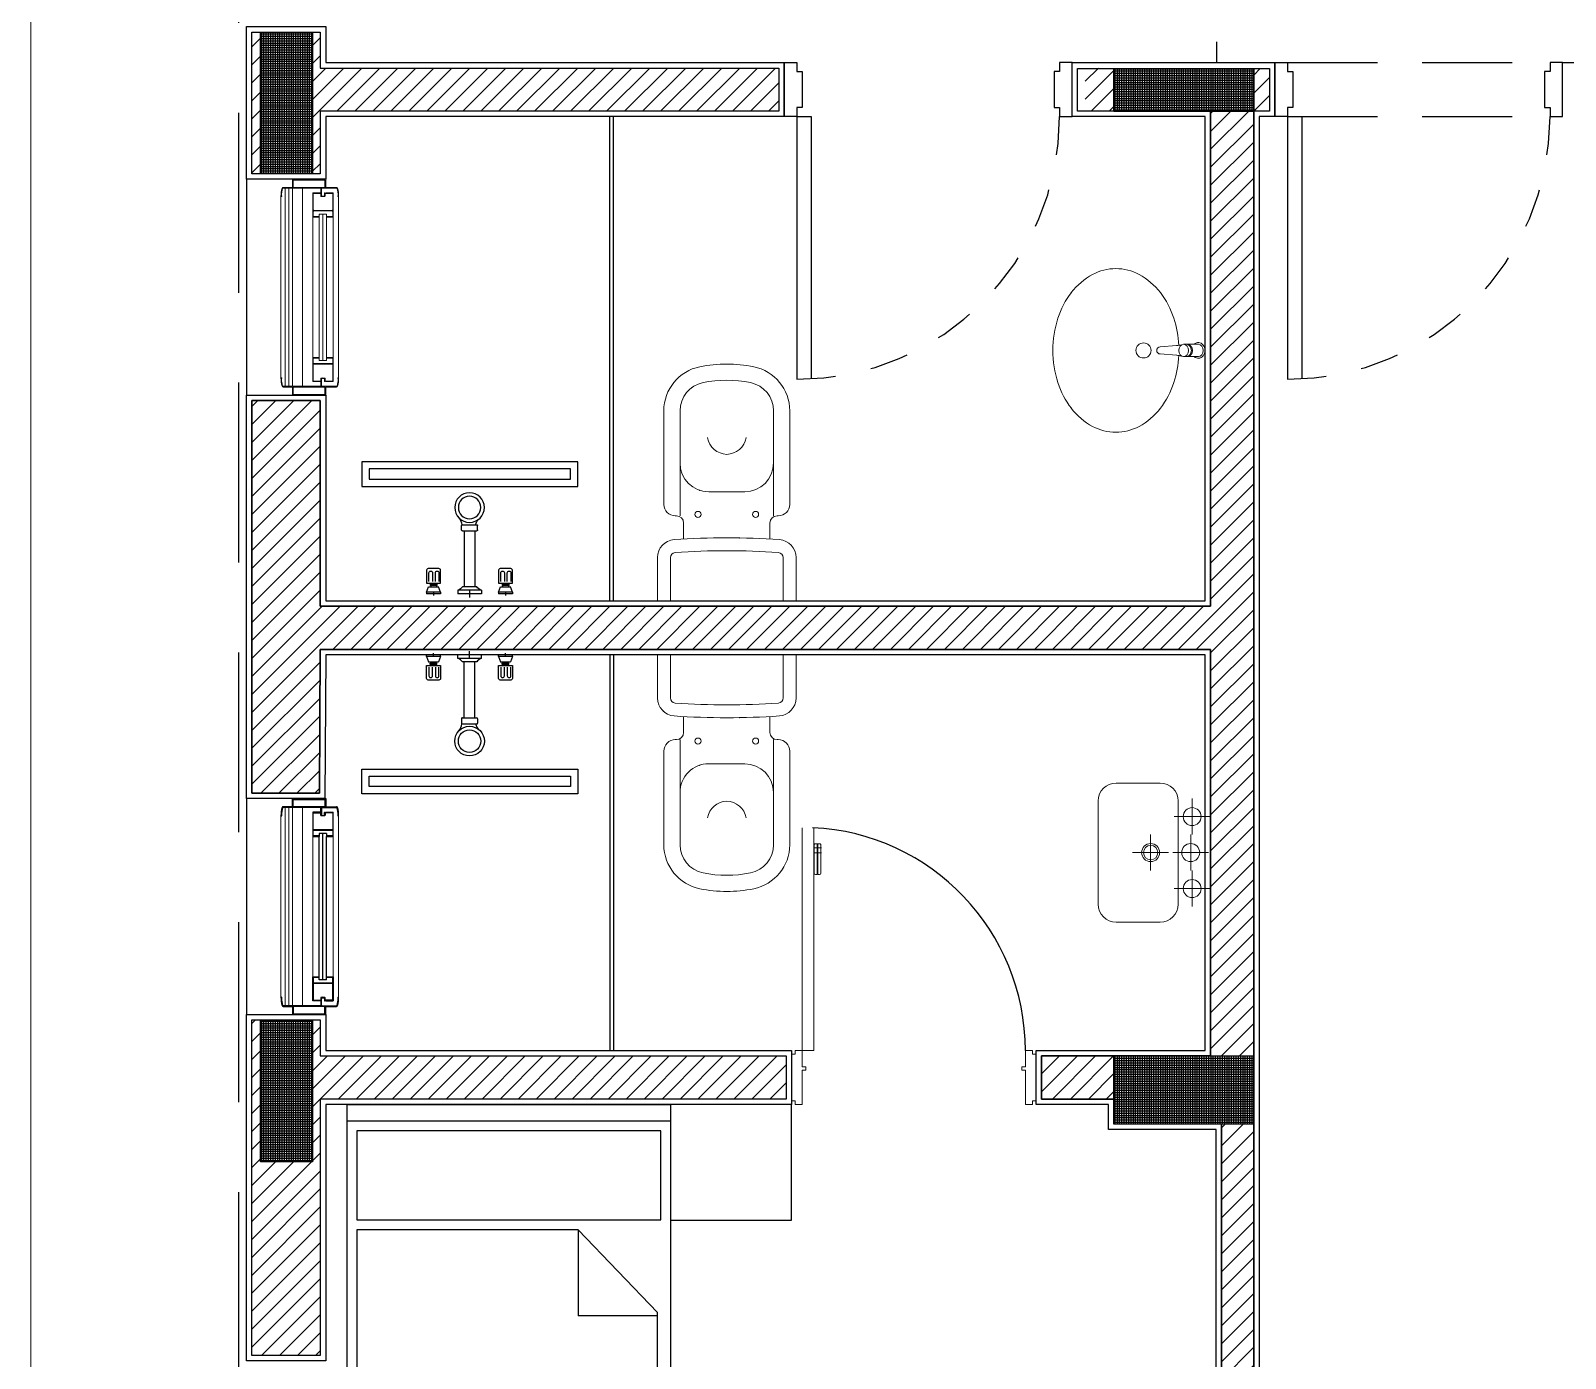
# Model space of a CAD drawing. Extents: x 233 to 569, y -241 to -74.
# Drawn here: x 283.182 to 287.448, y -175.044 to -171.353 of the extents above; entities that cross this region are included whole.
import ezdxf

# ---------------------------------------------------------------- set-up
doc = ezdxf.new("R2010")
doc.units = 0
doc.header["$MEASUREMENT"] = 0
doc.linetypes.add('ACAD_ISO02W100', pattern=[15, 12, -3])
doc.linetypes.add('TRAZOS', pattern=[0.75, 0.5, -0.25])
doc.layers.get('0').update_dxf_attribs({"linetype": 'CONTINUOUS', "lineweight": 50})
for name, color, linetype, lineweight in [('00 ARTEFACTOS SANITARIOS', 7, 'CONTINUOUS', 5), ('2D N 0 PB ABER VISTA', 1, 'CONTINUOUS', 9), ('2D N 0 PB SOLADO PERIMETRAL EXTERIOR', 254, 'CONTINUOUS', 9)]:
    doc.layers.add(name, color=color, linetype=linetype, lineweight=lineweight)
for name, color, linetype in [('2D 00 TERRENO RETIROS', 205, 'CONTINUOUS'), ('2D N 0 PB ABER CORTE', 1, 'CONTINUOUS'), ('2D N 0 PB DECO MUEBLES', 251, 'CONTINUOUS'), ('2D N 0 PB INST SANIT ART', 7, 'CONTINUOUS'), ('2D N 0 PB MUROS MAMP', 1, 'CONTINUOUS'), ('2D N 0 PB MUROS MAMP HATCH', 10, 'CONTINUOUS'), ('2D N 0 PB MUROS REVOQUES', 7, 'CONTINUOUS'), ('2D N 0 PB PROYECCIONES', 7, 'CONTINUOUS'), ('2D N 00 EST PL COL BORDES', 7, 'CONTINUOUS'), ('2D N 00 EST PL COL HATCH', 92, 'CONTINUOUS')]:
    doc.layers.add(name, color=color, linetype=linetype)
pattern_1 = [(45, (280.611325, -54.484004), (-0.025, 0.025), [])]

# ---------------------------------------------------------------- blocks, each defined once
blk = doc.blocks.new('A$C223769EB')
for p, q in [((0, 899.8), (1900.4, 899.8)), ((0, 0), (0, 899.8)), ((45.9, 0), (45.9, 899.8)), ((1900.4, 0), (1900.4, 899.8)), ((321.1, 872.2), (73.4, 872.2)), ((73.4, 872.2), (73.4, 27.5)), ((321.1, 27.5), (321.1, 872.2)), ((578, 863.1), (348.7, 642.9)), ((1854.5, 863.1), (578, 863.1)), ((587.2, 863.1), (587.2, 642.9)), ((1854.5, 27.5), (1854.5, 863.1)), ((348.7, 642.9), (587.2, 642.9)), ((348.7, 642.9), (348.7, 27.5)), ((0, 0), (1900.4, 0)), ((73.4, 27.5), (321.1, 27.5)), ((348.7, 27.5), (1854.5, 27.5))]:
    blk.add_line(p, q)
blk = doc.blocks.new('ca_ba_de09')
for p, q in [((0.51, 11.94), (0.01, 11.94)), ((0.01, 11.94), (0.02, 8.06)), ((0.51, 11.94), (0.52, 8.06)), ((2.01, 8.61), (2.01, 11.4)), ((2.39, 10.79), (2.01, 10.79)), ((2.39, 9.19), (2.01, 9.19)), ((2.69, 10.89), (2.39, 10.89)), ((2.39, 10.89), (2.39, 9.09)), ((2.69, 9.09), (2.39, 9.09)), ((2.69, 10.89), (2.69, 9.09)), ((3.05, 10.39), (2.69, 10.39)), ((3.05, 9.59), (2.69, 9.59)), ((3.05, 8.06), (3.05, 11.93)), ((0.52, 8.06), (0.02, 8.06)), ((1.02, 0), (-1.02, 0)), ((1.02, 3.3), (0.02, 3.3)), ((0.02, 3.3), (0.02, -3.3)), ((1.02, 3.3), (1.02, -3.3)), ((2.02, 2), (2.02, -2)), ((17.51, 1.5), (2.02, 1.5)), ((17.51, -1.99), (17.51, 2.01)), ((17.79, 2.23), (19.05, 2.23)), ((19.25, -2.03), (19.25, 2.03)), ((1.02, -3.3), (0.02, -3.3)), ((17.51, -1.5), (2.02, -1.5)), ((17.74, -2.23), (19.05, -2.23)), ((0.51, -8.06), (0.01, -8.06)), ((0.01, -8.06), (0.02, -11.94)), ((0.51, -8.06), (0.52, -11.94)), ((3.05, -11.94), (3.05, -8.07)), ((0.52, -11.94), (0.02, -11.94)), ((2.01, -11.39), (2.01, -8.6)), ((2.39, -9.21), (2.01, -9.21)), ((2.39, -10.81), (2.01, -10.81)), ((2.69, -9.11), (2.39, -9.11)), ((2.39, -9.11), (2.39, -10.91)), ((2.69, -10.91), (2.39, -10.91)), ((2.69, -9.11), (2.69, -10.91)), ((3.05, -9.61), (2.69, -9.61)), ((3.05, -10.41), (2.69, -10.41))]:
    blk.add_line(p, q)
for points in [[(0.42, 10), (-0.39, 10)], [(0.51, 11.94), (2.01, 11.4)], [(0.52, 8.06), (2.01, 8.61)], [(0.51, -8.06), (2.01, -8.6)], [(0.42, -10), (-0.39, -10)], [(0.52, -11.94), (2.01, -11.39)]]:
    blk.add_lwpolyline(points)
for points in [[(3.05, 11.93), (6.6, 11.92, -0.414214), (7.05, 11.47), (7.05, 8.51, -0.414214), (6.6, 8.06), (3.05, 8.06)], [(3.49, 10.49), (5.86, 10.49, 0.414214), (6.35, 10.98), (6.35, 11, 0.414214), (5.86, 11.49), (3.49, 11.49)], [(3.49, 8.69), (5.86, 8.69, 0.414214), (6.35, 9.18), (6.35, 9.2, 0.414214), (5.86, 9.69), (3.49, 9.69)], [(3.05, -8.07), (6.6, -8.08, -0.414214), (7.05, -8.53), (7.05, -11.49, -0.414214), (6.6, -11.94), (3.05, -11.94)], [(3.49, -9.51), (5.86, -9.51, 0.414214), (6.35, -9.02), (6.35, -9, 0.414214), (5.86, -8.51), (3.49, -8.51)], [(3.49, -11.31), (5.86, -11.31, 0.414214), (6.35, -10.82), (6.35, -10.8, 0.414214), (5.86, -10.31), (3.49, -10.31)]]:
    blk.add_lwpolyline(points, format="xyb")
for radius in [4.12, 3.12]:
    blk.add_circle((24.03, 0), radius)
for centre, radius, start, end in [((3.14, 3.89), 2.2, 195.6155, 239.4797), ((17.76, 1.99), 0.25, 83.7052, 173.325), ((19.05, 2.03), 0.2, 0, 90), ((18.23, 5.2), 3.7, 285.9939, 316.8614), ((3.14, -3.89), 2.2, 120.5203, 164.3845), ((17.76, -1.99), 0.25, 180, 265.3127), ((19.05, -2.03), 0.2, 270, 0), ((18.81, -5.94), 3.8, 52.1831, 83.3278)]:
    blk.add_arc(centre, radius, start, end)
blk = doc.blocks.new('A$C508C7983-flat-3-flat-1-flat-1-flat-1')
at = {"layer": '00 ARTEFACTOS SANITARIOS'}
for p, q in [((0.005, 0.528), (0.005, 0.338)), ((0.05, 0.236), (0.05, 0.528)), ((0.31, 0.528), (0.31, 0.236)), ((0.355, 0.528), (0.355, 0.338)), ((0.005, 0.338), (0.005, 0.268)), ((0.23, 0.303), (0.13, 0.303)), ((0.355, 0.338), (0.355, 0.268)), ((0.037, 0.236), (0.04, 0.236)), ((0.323, 0.236), (0.32, 0.236)), ((-0.0125, 0), (-0.0125, 0.1202)), ((0.0235, 0), (0.0235, 0.1202)), ((0.3365, 0), (0.3365, 0.1202)), ((0.3725, 0), (0.3725, 0.1202)), ((0.3725, 0), (-0.0125, 0))]:
    blk.add_line(p, q, dxfattribs=at)
at = {"layer": '00 ARTEFACTOS SANITARIOS', "linetype": 'Continuous'}
for p, q in [((0.06, 0.216), (0.06, 0.1718)), ((0.3, 0.216), (0.3, 0.1718))]:
    blk.add_line(p, q, dxfattribs=at)
at = {"layer": '00 ARTEFACTOS SANITARIOS'}
for centre in [(0.1, 0.24), (0.26, 0.24)]:
    blk.add_circle(centre, 0.0085, dxfattribs=at)
for centre, radius, start, end in [((0.13, 0.528), 0.125, 101.4442, 180), ((0.18, 0.281), 0.377, 78.5558, 101.4442), ((0.23, 0.528), 0.125, 0, 78.5558), ((0.13, 0.528), 0.08, 101.4442, 180), ((0.18, 0.281), 0.332, 78.5558, 101.4442), ((0.23, 0.528), 0.08, 0, 78.5558), ((0.2004, 0.463), 0.075, 187.256, 187.6058), ((0.1826, 0.4647), 0.0578, 191.6059, 267.3807), ((0.1773, 0.4647), 0.0578, 272.6193, 348.3941), ((0.1596, 0.463), 0.075, 352.3942, 352.744), ((0.13, 0.383), 0.08, 180, 270), ((0.23, 0.383), 0.08, 270, 0), ((0.037, 0.268), 0.032, 180, 270), ((0.323, 0.268), 0.032, 270, 0), ((0.04, 0.216), 0.02, 0, 90), ((0.32, 0.216), 0.02, 90, 180), ((0.1701, -1.6956), 1.8706, 89.6966, 94.1765), ((0.1899, -1.6956), 1.8706, 85.8235, 90.3034), ((0.0375, 0.1202), 0.05, 94.1765, 180), ((0.0375, 0.1202), 0.014, 94.1765, 180), ((0.1701, -1.6956), 1.8346, 89.6966, 94.1765), ((0.1899, -1.6956), 1.8346, 85.8235, 90.3034), ((0.3225, 0.1202), 0.014, 0, 85.8235), ((0.3225, 0.1202), 0.05, 0, 85.8235)]:
    blk.add_arc(centre, radius, start, end, dxfattribs=at)
for p in [(0.0248, 0.5955), (0.2776, 0.5923), (0.2555, 0.3072), (0.1448, 0.1749), (0.356, 0.1573)]:
    blk.add_point(p, dxfattribs=at)
blk = doc.blocks.new('A$C7EBA53EC-flat-2-flat-1-flat-1-flat-2')
at = {"layer": '00 ARTEFACTOS SANITARIOS'}
for p, q in [((-1.4103, 1.1515), (-1.6974, 1.1515)), ((-1.7474, 1.1015), (-1.7474, 0.9787)), ((-1.3603, 0.9787), (-1.3603, 1.1015)), ((-1.5538, 1.0554), (-1.5538, 0.9554)), ((-1.6038, 1.0054), (-1.5038, 1.0054)), ((-1.6538, 0.94), (-1.6538, 0.84)), ((-1.5538, 0.9441), (-1.5538, 0.8441)), ((-1.4538, 0.94), (-1.4538, 0.84)), ((-1.6974, 0.9287), (-1.4103, 0.9287)), ((-1.3038, 0.8537), (-1.8038, 0.8537)), ((-1.7038, 0.89), (-1.6038, 0.89)), ((-1.6038, 0.8941), (-1.5038, 0.8941)), ((-1.4038, 0.89), (-1.5038, 0.89))]:
    blk.add_line(p, q, dxfattribs=at)
for centre, radius in [((-1.5538, 1.0054), 0.025), ((-1.5538, 1.0054), 0.02), ((-1.6538, 0.89), 0.025), ((-1.5538, 0.8941), 0.025), ((-1.4538, 0.89), 0.025)]:
    blk.add_circle(centre, radius, dxfattribs=at)
for centre, start, end in [((-1.6974, 1.1015), 90, 180), ((-1.4103, 1.1015), 360, 90), ((-1.6974, 0.9787), 180, 270), ((-1.4103, 0.9787), 270, 360)]:
    blk.add_arc(centre, 0.05, start, end, dxfattribs=at)

msp = doc.modelspace()

# ---------------------------------------------------------------- hatches: boundary and pattern name
at = {"layer": '2D N 0 PB MUROS MAMP HATCH'}
h = msp.add_hatch(dxfattribs=at)
h.set_pattern_fill('JIS_WOOD', color=256, scale=0.05)
h.set_pattern_definition(pattern_1)
h.paths.add_polyline_path([(283.821, -171.357), (283.7973, -171.357), (283.7973, -171.7514), (283.821, -171.7514)])
h = msp.add_hatch(dxfattribs=at)
h.set_pattern_fill('JIS_WOOD', color=256, scale=0.05)
h.set_pattern_definition([(45, (283.82618, -54.484004), (-0.025, 0.025), [])])
h.paths.add_polyline_path([(285.2623, -171.577), (285.2623, -171.457), (283.9873, -171.457), (283.9873, -171.357), (283.966, -171.357), (283.966, -171.7514), (283.9873, -171.7514), (283.9873, -171.577)])
h = msp.add_hatch(dxfattribs=at)
h.set_pattern_fill('JIS_WOOD', color=256, scale=0.05)
h.set_pattern_definition([(45, (302.563596, -186.29379), (-0.025, 0.025), [])])
h.paths.add_polyline_path([(286.1935, -171.457), (286.1135, -171.457), (286.1135, -171.577), (286.1935, -171.577)])
h = msp.add_hatch(dxfattribs=at)
h.set_pattern_fill('JIS_WOOD', color=256, scale=0.05)
h.set_pattern_definition([(45, (279.72484, -54.484004), (-0.025, 0.025), [])])
h.paths.add_polyline_path([(286.6258, -171.4587), (286.5823, -171.4587), (286.5823, -171.577), (286.6258, -171.577)])
h = msp.add_hatch(dxfattribs=at)
h.set_pattern_fill('JIS_WOOD', color=256, scale=0.05)
h.set_pattern_definition(pattern_1)
h.paths.add_polyline_path([(286.5823, -171.577), (286.4623, -171.577), (286.4623, -171.6483), (286.4623, -172.9529), (283.9873, -172.9529), (283.9873, -172.3814), (283.7973, -172.3814), (283.7973, -173.4729), (283.9853, -173.4729), (283.9874, -173.0729), (286.4623, -173.0729), (286.4623, -174.2029), (286.5823, -174.2029)])
h = msp.add_hatch(dxfattribs=at)
h.set_pattern_fill('JIS_WOOD', color=256, scale=0.05)
h.set_pattern_definition([(45, (283.676215, -54.484004), (-0.025, 0.025), [])])
h.paths.add_polyline_path([(283.9873, -174.2029), (283.9873, -174.1029), (283.966, -174.1029), (283.966, -174.4974), (283.821, -174.4974), (283.821, -174.1029), (283.7973, -174.1029), (283.7973, -175.036), (283.9873, -175.036), (283.9873, -174.3229), (285.2823, -174.3229), (285.2823, -174.2029)])
h = msp.add_hatch(dxfattribs=at)
h.set_pattern_fill('JIS_WOOD', color=256, scale=0.05)
h.set_pattern_definition(pattern_1)
h.paths.add_polyline_path([(286.1935, -174.3229), (286.1935, -174.2029), (285.9923, -174.2029), (285.9923, -174.3229)])
h = msp.add_hatch(dxfattribs=at)
h.set_pattern_fill('JIS_WOOD', color=256, scale=0.05)
h.set_pattern_definition(pattern_1)
h.paths.add_polyline_path([(286.5823, -174.3926), (286.4923, -174.3926), (286.4923, -176.7595), (286.5823, -176.7595)])
at = {"layer": '2D N 00 EST PL COL HATCH'}
h = msp.add_hatch(dxfattribs=at)
h.set_pattern_fill('NET', color=256, scale=0.002, angle=90)
h.set_pattern_definition([(90, (280.6113246, -54.4840044), (-0.00635, 2e-18), []), (180, (280.6113246, -54.4840044), (-2e-18, -0.00635), [])])
h.paths.add_polyline_path([(283.966, -171.357), (283.821, -171.357), (283.821, -171.7514), (283.966, -171.7514)])
h = msp.add_hatch(dxfattribs=at)
h.set_pattern_fill('NET', color=256, scale=0.002, angle=90)
h.set_pattern_definition([(90, (280.691324, -54.555325), (-0.00635, 2e-18), []), (180, (280.691324, -54.555325), (-2e-18, -0.00635), [])])
h.paths.add_polyline_path([(286.5823, -171.4587), (286.1935, -171.4587), (286.1935, -171.577), (286.5823, -171.577)])
h = msp.add_hatch(dxfattribs=at)
h.set_pattern_fill('NET', color=256, scale=0.002, angle=90)
h.set_pattern_definition([(90, (280.6113246, -51.932257), (-0.00635, 2e-18), []), (180, (280.6113246, -51.932257), (-2e-18, -0.00635), [])])
h.paths.add_polyline_path([(283.966, -174.1029), (283.821, -174.1029), (283.821, -174.4974), (283.966, -174.4974)])
h = msp.add_hatch(dxfattribs=at)
h.set_pattern_fill('NET', color=256, scale=0.002, angle=90)
h.set_pattern_definition([(90, (280.691324, -57.299612), (-0.00635, 2e-18), []), (180, (280.691324, -57.299612), (-2e-18, -0.00635), [])])
h.paths.add_polyline_path([(286.5823, -174.2029), (286.1935, -174.2029), (286.1935, -174.3926), (286.5823, -174.3926)])

# ---------------------------------------------------------------- linework, layer by layer
at = {"layer": '2D 00 TERRENO RETIROS', "color": 252, "linetype": 'TRAZOS', "true_color": 0x939598}
msp.add_lwpolyline([(305.3769, -168.2415), (305.3769, -170.4808), (306.1389, -196.4174), (283.761, -193.0815), (283.761, -165.9198)], dxfattribs=at)
at = {"layer": '2D N 0 PB ABER CORTE'}
for p, q in [((285.3123, -171.592), (285.3123, -172.322)), ((285.3523, -171.592), (285.3523, -172.3209)), ((286.6758, -171.592), (286.6758, -172.322)), ((286.7158, -171.592), (286.7158, -172.3209)), ((283.9665, -173.5258), (283.9665, -173.5927)), ((283.9868, -173.5258), (283.9665, -173.5258)), ((283.968, -173.5733), (283.968, -173.5274)), ((283.968, -173.5274), (283.9868, -173.5274)), ((283.9868, -173.5258), (283.9868, -173.5274)), ((284.0029, -173.5258), (284.0233, -173.5258)), ((284.0029, -173.5258), (284.0029, -173.5274)), ((284.0218, -173.5274), (284.0029, -173.5274)), ((284.0218, -173.5274), (284.0218, -173.5733)), ((284.0233, -173.5927), (284.0233, -173.5258)), ((283.968, -173.5901), (283.968, -173.5768)), ((284.0207, -173.5743), (283.969, -173.5743)), ((284.0207, -173.5743), (283.969, -173.5743)), ((283.969, -173.5758), (284.0207, -173.5758)), ((283.969, -173.5758), (284.0207, -173.5758)), ((284.0218, -173.5768), (284.0218, -173.5901)), ((283.9665, -173.5927), (283.9845, -173.5927)), ((283.9845, -173.5912), (283.969, -173.5912)), ((283.9845, -173.5848), (283.9845, -173.5927)), ((284.0047, -173.5848), (283.9845, -173.5848)), ((283.9845, -173.9832), (283.9845, -173.5927)), ((283.9946, -173.9911), (283.9946, -173.5848)), ((284.0047, -173.5848), (284.0047, -173.5927)), ((284.0207, -173.5912), (284.0047, -173.5912)), ((284.0047, -173.9832), (284.0047, -173.5927)), ((284.0047, -173.5927), (284.0233, -173.5927)), ((283.9665, -174.0501), (283.9665, -173.9832)), ((283.9665, -173.9832), (283.9845, -173.9832)), ((283.968, -173.9857), (283.968, -173.999)), ((283.968, -174.0026), (283.968, -174.0485)), ((283.9845, -173.9847), (283.969, -173.9847)), ((283.969, -174.0001), (284.0207, -174.0001)), ((283.969, -174.0001), (284.0207, -174.0001)), ((284.0207, -174.0016), (283.969, -174.0016)), ((284.0207, -174.0016), (283.969, -174.0016)), ((283.9845, -173.9911), (283.9845, -173.9832)), ((284.0047, -173.9911), (283.9845, -173.9911)), ((284.0047, -173.9832), (284.0233, -173.9832)), ((284.0047, -173.9911), (284.0047, -173.9832)), ((284.0207, -173.9847), (284.0047, -173.9847)), ((284.0218, -173.999), (284.0218, -173.9857)), ((284.0218, -174.0485), (284.0218, -174.0026)), ((284.0233, -173.9832), (284.0233, -174.0501)), ((283.9868, -174.0501), (283.9665, -174.0501)), ((283.968, -174.0485), (283.9868, -174.0485)), ((283.9868, -174.0501), (283.9868, -174.0485)), ((284.0218, -174.0485), (284.0029, -174.0485)), ((284.0029, -174.0501), (284.0029, -174.0485)), ((284.0029, -174.0501), (284.0233, -174.0501))]:
    msp.add_line(p, q, dxfattribs=at)
at = {"layer": '2D N 0 PB ABER CORTE', "color": 1}
for p, q in [((283.9099, -173.5094), (283.9099, -173.4879)), ((283.9099, -173.4879), (284.0023, -173.4879)), ((283.9119, -173.49), (284.0003, -173.49)), ((283.9119, -173.51), (283.9119, -173.49)), ((284.0003, -173.49), (284.0003, -173.51)), ((284.0023, -173.4879), (284.0023, -173.5094)), ((283.9218, -173.5125), (283.8836, -173.5125)), ((283.9877, -173.5125), (283.8836, -173.5125)), ((283.8841, -173.5105), (283.9088, -173.5105)), ((283.9088, -173.5105), (283.8841, -173.5105)), ((283.9088, -173.5105), (283.8916, -173.5105)), ((283.9099, -173.5089), (283.9099, -173.5094)), ((283.9178, -173.5105), (283.9124, -173.5105)), ((283.9997, -173.5105), (283.9124, -173.5105)), ((283.9877, -173.5125), (283.9247, -173.5125)), ((283.9887, -173.5342), (283.9887, -173.5135)), ((283.9946, -173.5361), (283.9895, -173.5352)), ((283.9905, -173.5135), (283.9905, -173.5338)), ((283.9905, -173.5338), (283.9946, -173.5345)), ((283.9915, -173.5125), (284.0328, -173.5125)), ((283.9946, -173.5345), (283.999, -173.5337)), ((283.9997, -173.5352), (283.9946, -173.5361)), ((283.999, -173.5337), (283.999, -173.5263)), ((283.9995, -173.5258), (284, -173.5258)), ((284.0006, -173.5263), (284.0006, -173.5342)), ((284.0023, -173.5089), (284.0023, -173.5094)), ((284.0033, -173.5105), (284.0323, -173.5105)), ((283.9887, -174.0417), (283.9887, -174.0623)), ((283.9946, -174.0398), (283.9895, -174.0407)), ((283.9905, -174.0421), (283.9946, -174.0414)), ((283.9905, -174.0623), (283.9905, -174.0421)), ((283.9997, -174.0407), (283.9946, -174.0398)), ((283.9946, -174.0414), (283.999, -174.0421)), ((283.999, -174.0421), (283.999, -174.0495)), ((283.9995, -174.0501), (284, -174.0501)), ((284.0006, -174.0495), (284.0006, -174.0417)), ((283.9218, -174.0634), (283.8836, -174.0634)), ((283.9877, -174.0634), (283.8836, -174.0634)), ((283.8841, -174.0654), (283.9088, -174.0654)), ((283.9088, -174.0654), (283.8841, -174.0654)), ((283.9088, -174.0654), (283.8916, -174.0654)), ((283.9099, -174.0669), (283.9099, -174.0664)), ((283.9099, -174.0664), (283.9099, -174.0879)), ((283.9099, -174.0879), (284.0023, -174.0879)), ((283.9119, -174.0659), (283.9119, -174.0859)), ((283.9119, -174.0859), (284.0003, -174.0859)), ((283.9178, -174.0654), (283.9124, -174.0654)), ((283.9997, -174.0654), (283.9124, -174.0654)), ((283.9877, -174.0634), (283.9247, -174.0634)), ((283.9915, -174.0634), (284.0328, -174.0634)), ((284.0003, -174.0859), (284.0003, -174.0659)), ((284.0023, -174.0879), (284.0023, -174.0664)), ((284.0023, -174.0669), (284.0023, -174.0664)), ((284.0033, -174.0654), (284.0323, -174.0654))]:
    msp.add_line(p, q, dxfattribs=at)
at = {"layer": '2D N 0 PB ABER CORTE', "lineweight": 0}
for p, q in [((285.3585, -173.6243), (285.3683, -173.6243)), ((285.3806, -173.6243), (285.3708, -173.6243)), ((285.3585, -173.6384), (285.3683, -173.6384)), ((285.3806, -173.6384), (285.3708, -173.6384)), ((285.2973, -174.1879), (285.2973, -174.1979)), ((285.2973, -174.1979), (285.3073, -174.1979)), ((285.3073, -174.1879), (285.3273, -174.1879)), ((285.3073, -174.1979), (285.3073, -174.1879)), ((285.3273, -174.1879), (285.3273, -174.2329)), ((285.9473, -174.1879), (285.9473, -174.2329)), ((285.9673, -174.1879), (285.9473, -174.1879)), ((285.9673, -174.1979), (285.9673, -174.1879)), ((285.9773, -174.1979), (285.9673, -174.1979)), ((285.9773, -174.1879), (285.9773, -174.1979)), ((285.3273, -174.2329), (285.3373, -174.2329)), ((285.3373, -174.2429), (285.3273, -174.2429)), ((285.3273, -174.2429), (285.3273, -174.3379)), ((285.3373, -174.2329), (285.3373, -174.2429)), ((285.9373, -174.2329), (285.9373, -174.2429)), ((285.9473, -174.2329), (285.9373, -174.2329)), ((285.9373, -174.2429), (285.9473, -174.2429)), ((285.9473, -174.2429), (285.9473, -174.3379)), ((285.3073, -174.3279), (285.2973, -174.3279)), ((285.2973, -174.3279), (285.2973, -174.3379)), ((285.3073, -174.3379), (285.3073, -174.3279)), ((285.3273, -174.3379), (285.3073, -174.3379)), ((285.9473, -174.3379), (285.9673, -174.3379)), ((285.9673, -174.3279), (285.9773, -174.3279)), ((285.9673, -174.3379), (285.9673, -174.3279)), ((285.9773, -174.3279), (285.9773, -174.3379))]:
    msp.add_line(p, q, dxfattribs=at)
at = {"layer": '2D N 0 PB ABER CORTE'}
for points in [[(285.2773, -171.592), (285.2773, -171.442), (285.3123, -171.442), (285.3123, -171.467), (285.3273, -171.467), (285.3273, -171.567), (285.3123, -171.567), (285.3123, -171.592)], [(286.0773, -171.592), (286.0773, -171.442), (286.0423, -171.442), (286.0423, -171.467), (286.0273, -171.467), (286.0273, -171.567), (286.0423, -171.567), (286.0423, -171.592)], [(286.6408, -171.592), (286.6408, -171.442), (286.6758, -171.442), (286.6758, -171.467), (286.6908, -171.467), (286.6908, -171.567), (286.6758, -171.567), (286.6758, -171.592)], [(287.4408, -171.592), (287.4408, -171.442), (287.4058, -171.442), (287.4058, -171.467), (287.3908, -171.467), (287.3908, -171.567), (287.4058, -171.567), (287.4058, -171.592)]]:
    msp.add_lwpolyline(points, close=True, dxfattribs=at)
for points in [[(285.3123, -171.592), (285.3523, -171.592)], [(286.6758, -171.592), (286.7158, -171.592)]]:
    msp.add_lwpolyline(points, dxfattribs=at)
at = {"layer": '2D N 0 PB ABER CORTE', "lineweight": 0}
for points in [[(285.3273, -173.5687), (285.3273, -174.1879)], [(285.3273, -174.1879), (285.3592, -174.1879), (285.3592, -173.5688)]]:
    msp.add_lwpolyline(points, dxfattribs=at)
for points in [[(285.3637, -173.6135), (285.3672, -173.6135, -0.414214), (285.3708, -173.617), (285.3708, -173.695, -0.414214), (285.3672, -173.6985), (285.3637, -173.6985, -0.414214), (285.3602, -173.695), (285.3602, -173.617, -0.414214)], [(285.3753, -173.6135), (285.3718, -173.6135, 0.414214), (285.3683, -173.617), (285.3683, -173.695, 0.414214), (285.3718, -173.6985), (285.3753, -173.6985, 0.414214), (285.3789, -173.695), (285.3789, -173.617, 0.414214)]]:
    msp.add_lwpolyline(points, format="xyb", close=True, dxfattribs=at)
at = {"layer": '2D N 0 PB ABER CORTE', "linetype": 'ACAD_ISO02W100', "ltscale": 0.009}
for centre in [(285.3123, -171.592), (286.6758, -171.592)]:
    msp.add_arc(centre, 0.73, 270, 0, dxfattribs=at)
at = {"layer": '2D N 0 PB ABER CORTE', "color": 1}
for centre, radius, start, end in [((283.9549, -173.534), 0.0768, 163.8724, 180.7743), ((283.8791, -173.5351), 0.00102, 180.7743, 60.4385), ((283.9549, -173.534), 0.0753, 163.9866, 180.1015), ((283.8841, -173.5135), 0.00307, 90, 163.8724), ((283.8836, -173.5135), 0.00102, 90, 163.9866), ((283.9088, -173.5094), 0.00102, 270, 0), ((283.9124, -173.51), 0.000512, 180, 270), ((283.9877, -173.5135), 0.00102, 0, 90), ((283.9897, -173.5342), 0.00102, 180, 260), ((283.9915, -173.5135), 0.00102, 90, 180), ((283.9995, -173.5263), 0.000512, 90, 180), ((283.9997, -173.51), 0.000512, 270, 0), ((283.9995, -173.5342), 0.00102, 280, 360), ((284, -173.5263), 0.000512, 0, 90), ((284.0033, -173.5094), 0.00102, 180, 270), ((284.0323, -173.5135), 0.00307, 16.1276, 90), ((284.0328, -173.5135), 0.00102, 16.0134, 90), ((283.9615, -173.534), 0.0753, 359.8985, 16.0134), ((283.9615, -173.534), 0.0768, 359.2257, 16.1276), ((284.0372, -173.5351), 0.00102, 119.5615, 359.2257), ((283.8791, -174.0408), 0.00102, 299.5615, 179.2257), ((283.9549, -174.0419), 0.0768, 179.2257, 196.1276), ((283.9549, -174.0419), 0.0753, 179.8985, 196.0134), ((283.9897, -174.0417), 0.00102, 100, 180), ((283.9995, -174.0495), 0.000512, 180, 270), ((283.9995, -174.0417), 0.00102, 0, 80), ((284, -174.0495), 0.000512, 270, 0), ((283.9615, -174.0419), 0.0753, 343.9866, 0.1015), ((283.9615, -174.0419), 0.0768, 343.8724, 0.7743), ((284.0372, -174.0408), 0.00102, 0.7743, 240.4385), ((283.8841, -174.0623), 0.00307, 196.1276, 270), ((283.8836, -174.0623), 0.00102, 196.0134, 270), ((283.9088, -174.0664), 0.00102, 0, 90), ((283.9124, -174.0659), 0.000512, 90, 180), ((283.9877, -174.0623), 0.00102, 270, 0), ((283.9915, -174.0623), 0.00102, 180, 270), ((283.9997, -174.0659), 0.000512, 0, 90), ((284.0033, -174.0664), 0.00102, 90, 180), ((284.0323, -174.0623), 0.00307, 270, 343.8724), ((284.0328, -174.0623), 0.00102, 270, 343.9866)]:
    msp.add_arc(centre, radius, start, end, dxfattribs=at)
at = {"layer": '2D N 0 PB ABER CORTE'}
for centre, start, end in [((283.969, -173.5733), 180, 270), ((283.969, -173.5733), 180, 270), ((283.969, -173.5768), 90, 180), ((283.969, -173.5768), 90, 180), ((284.0207, -173.5733), 270, 0), ((284.0207, -173.5733), 270, 0), ((284.0207, -173.5768), 0, 90), ((284.0207, -173.5768), 0, 90), ((283.969, -173.5901), 180, 270), ((284.0207, -173.5901), 270, 0), ((283.969, -173.9857), 90, 180), ((283.969, -173.999), 180, 270), ((283.969, -173.999), 180, 270), ((283.969, -174.0026), 90, 180), ((283.969, -174.0026), 90, 180), ((284.0207, -173.9857), 0, 90), ((284.0207, -173.999), 270, 0), ((284.0207, -173.999), 270, 0), ((284.0207, -174.0026), 0, 90), ((284.0207, -174.0026), 0, 90)]:
    msp.add_arc(centre, 0.00102, start, end, dxfattribs=at)
at = {"layer": '2D N 0 PB ABER CORTE', "linetype": 'Continuous'}
msp.add_arc((285.3273, -174.1879), 0.62, 0, 87.3505, dxfattribs=at)
at = {"layer": '2D N 0 PB ABER VISTA', "color": 1}
for p, q in [((283.9218, -171.791), (283.8836, -171.791)), ((283.9877, -171.791), (283.8836, -171.791)), ((283.8841, -171.789), (283.9088, -171.789)), ((283.9088, -171.789), (283.8841, -171.789)), ((283.9088, -171.789), (283.8916, -171.789)), ((283.9099, -171.7879), (283.9099, -171.7664)), ((283.9099, -171.7874), (283.9099, -171.7879)), ((283.9119, -171.7685), (284.0003, -171.7685)), ((283.9119, -171.7884), (283.9119, -171.7685)), ((283.9178, -171.789), (283.9124, -171.789)), ((283.9997, -171.789), (283.9124, -171.789)), ((283.9877, -171.791), (283.9247, -171.791)), ((283.9887, -171.8127), (283.9887, -171.792)), ((283.9905, -171.792), (283.9905, -171.8123)), ((283.9915, -171.791), (284.0328, -171.791)), ((284.0003, -171.7685), (284.0003, -171.7884)), ((284.0023, -171.7664), (284.0023, -171.7879)), ((284.0023, -171.7874), (284.0023, -171.7879)), ((284.0033, -171.789), (284.0323, -171.789)), ((283.9946, -171.8146), (283.9895, -171.8137)), ((283.9905, -171.8123), (283.9946, -171.813)), ((283.9946, -171.813), (283.999, -171.8122)), ((283.9997, -171.8137), (283.9946, -171.8146)), ((283.999, -171.8122), (283.999, -171.8048)), ((283.9995, -171.8043), (284, -171.8043)), ((284.0006, -171.8048), (284.0006, -171.8127)), ((283.9218, -172.3418), (283.8836, -172.3418)), ((283.9877, -172.3418), (283.8836, -172.3418)), ((283.8841, -172.3439), (283.9088, -172.3439)), ((283.9088, -172.3439), (283.8841, -172.3439)), ((283.9088, -172.3439), (283.8916, -172.3439)), ((283.9099, -172.3454), (283.9099, -172.3449)), ((283.9099, -172.3449), (283.9099, -172.3664)), ((283.9119, -172.3444), (283.9119, -172.3644)), ((283.9178, -172.3439), (283.9124, -172.3439)), ((283.9997, -172.3439), (283.9124, -172.3439)), ((283.9877, -172.3418), (283.9247, -172.3418)), ((283.9887, -172.3202), (283.9887, -172.3408)), ((283.9946, -172.3183), (283.9895, -172.3192)), ((283.9905, -172.3206), (283.9946, -172.3198)), ((283.9905, -172.3408), (283.9905, -172.3206)), ((283.9915, -172.3418), (284.0328, -172.3418)), ((283.9997, -172.3192), (283.9946, -172.3183)), ((283.9946, -172.3198), (283.999, -172.3206)), ((283.999, -172.3206), (283.999, -172.328)), ((283.9995, -172.3285), (284, -172.3285)), ((284.0003, -172.3644), (284.0003, -172.3444)), ((284.0006, -172.328), (284.0006, -172.3202)), ((284.0023, -172.3664), (284.0023, -172.3449)), ((284.0023, -172.3454), (284.0023, -172.3449)), ((284.0033, -172.3439), (284.0323, -172.3439)), ((283.9099, -172.3664), (284.0023, -172.3664)), ((283.9119, -172.3644), (284.0003, -172.3644))]:
    msp.add_line(p, q, dxfattribs=at)
at = {"layer": '2D N 0 PB ABER VISTA', "color": 251}
for p, q in [((283.8898, -172.3418), (283.8898, -171.791)), ((283.9, -172.3418), (283.9, -171.791)), ((283.9099, -172.3418), (283.9099, -171.791)), ((283.938, -172.3418), (283.938, -171.791)), ((283.8781, -172.3193), (283.8781, -171.8135)), ((284.0383, -172.3193), (284.0383, -171.8135)), ((283.9667, -172.2617), (283.9667, -171.8712)), ((284.0235, -172.2617), (284.0233, -171.8712)), ((283.8781, -174.0408), (283.8781, -173.5351)), ((283.8898, -174.0634), (283.8898, -173.5125)), ((283.9, -174.0634), (283.9, -173.5125)), ((283.9099, -174.0634), (283.9099, -173.5125)), ((283.938, -174.0634), (283.938, -173.5125)), ((284.0383, -174.0408), (284.0383, -173.5351)), ((283.9667, -173.9832), (283.9667, -173.5927)), ((284.0235, -173.9832), (284.0233, -173.5927))]:
    msp.add_line(p, q, dxfattribs=at)
at = {"layer": '2D N 0 PB ABER VISTA'}
for p, q in [((283.9665, -171.8043), (283.9665, -171.8712)), ((283.9868, -171.8043), (283.9665, -171.8043)), ((283.968, -171.8517), (283.968, -171.8059)), ((283.968, -171.8059), (283.9868, -171.8059)), ((283.9868, -171.8043), (283.9868, -171.8059)), ((284.0029, -171.8043), (284.0233, -171.8043)), ((284.0029, -171.8043), (284.0029, -171.8059)), ((284.0218, -171.8059), (284.0029, -171.8059)), ((284.0218, -171.8059), (284.0218, -171.8517)), ((284.0233, -171.8712), (284.0233, -171.8043)), ((283.9665, -171.8712), (283.9845, -171.8712)), ((283.968, -171.8686), (283.968, -171.8553)), ((284.0207, -171.8528), (283.969, -171.8528)), ((284.0207, -171.8528), (283.969, -171.8528)), ((283.969, -171.8543), (284.0207, -171.8543)), ((283.969, -171.8543), (284.0207, -171.8543)), ((283.9845, -171.8697), (283.969, -171.8697)), ((283.9845, -171.8633), (283.9845, -171.8712)), ((284.0047, -171.8633), (283.9845, -171.8633)), ((283.9845, -172.2617), (283.9845, -171.8712)), ((283.9946, -172.2696), (283.9946, -171.8633)), ((284.0047, -171.8633), (284.0047, -171.8712)), ((284.0207, -171.8697), (284.0047, -171.8697)), ((284.0047, -172.2617), (284.0047, -171.8712)), ((284.0047, -171.8712), (284.0233, -171.8712)), ((284.0218, -171.8553), (284.0218, -171.8686)), ((283.9665, -172.3285), (283.9665, -172.2617)), ((283.9665, -172.2617), (283.9845, -172.2617)), ((283.9845, -172.2696), (283.9845, -172.2617)), ((284.0047, -172.2617), (284.0233, -172.2617)), ((284.0047, -172.2696), (284.0047, -172.2617)), ((284.0233, -172.2617), (284.0233, -172.3285)), ((283.968, -172.2642), (283.968, -172.2775)), ((283.968, -172.2811), (283.968, -172.327)), ((283.9845, -172.2632), (283.969, -172.2632)), ((283.969, -172.2786), (284.0207, -172.2786)), ((283.969, -172.2786), (284.0207, -172.2786)), ((284.0207, -172.2801), (283.969, -172.2801)), ((284.0207, -172.2801), (283.969, -172.2801)), ((284.0047, -172.2696), (283.9845, -172.2696)), ((284.0207, -172.2632), (284.0047, -172.2632)), ((284.0218, -172.2775), (284.0218, -172.2642)), ((284.0218, -172.327), (284.0218, -172.2811)), ((283.9868, -172.3285), (283.9665, -172.3285)), ((283.968, -172.327), (283.9868, -172.327)), ((283.9868, -172.3285), (283.9868, -172.327)), ((284.0218, -172.327), (284.0029, -172.327)), ((284.0029, -172.3285), (284.0029, -172.327)), ((284.0029, -172.3285), (284.0233, -172.3285))]:
    msp.add_line(p, q, dxfattribs=at)
at = {"layer": '2D N 0 PB ABER VISTA', "color": 1}
for centre, radius, start, end in [((283.9549, -171.8125), 0.0768, 163.8724, 180.7743), ((283.9549, -171.8125), 0.0753, 163.9866, 180.1015), ((283.8841, -171.792), 0.00307, 90, 163.8724), ((283.8836, -171.792), 0.00102, 90, 163.9866), ((283.9088, -171.7879), 0.00102, 270, 0), ((283.9124, -171.7884), 0.000512, 180, 270), ((283.9877, -171.792), 0.00102, 0, 90), ((283.9915, -171.792), 0.00102, 90, 180), ((283.9997, -171.7884), 0.000512, 270, 0), ((284.0033, -171.7879), 0.00102, 180, 270), ((284.0323, -171.792), 0.00307, 16.1276, 90), ((284.0328, -171.792), 0.00102, 16.0134, 90), ((283.9615, -171.8125), 0.0753, 359.8985, 16.0134), ((283.9615, -171.8125), 0.0768, 359.2257, 16.1276), ((283.8791, -171.8135), 0.00102, 180.7743, 60.4385), ((283.9897, -171.8127), 0.00102, 180, 260), ((283.9995, -171.8048), 0.000512, 90, 180), ((283.9995, -171.8127), 0.00102, 280, 360), ((284, -171.8048), 0.000512, 0, 90), ((284.0372, -171.8135), 0.00102, 119.5615, 359.2257), ((283.8791, -172.3193), 0.00102, 299.5615, 179.2257), ((283.9549, -172.3203), 0.0768, 179.2257, 196.1276), ((283.9549, -172.3203), 0.0753, 179.8985, 196.0134), ((283.8841, -172.3408), 0.00307, 196.1276, 270), ((283.8836, -172.3408), 0.00102, 196.0134, 270), ((283.9088, -172.3449), 0.00102, 0, 90), ((283.9124, -172.3444), 0.000512, 90, 180), ((283.9877, -172.3408), 0.00102, 270, 0), ((283.9897, -172.3202), 0.00102, 100, 180), ((283.9915, -172.3408), 0.00102, 180, 270), ((283.9995, -172.328), 0.000512, 180, 270), ((283.9995, -172.3202), 0.00102, 0, 80), ((283.9997, -172.3444), 0.000512, 0, 90), ((284, -172.328), 0.000512, 270, 0), ((284.0033, -172.3449), 0.00102, 90, 180), ((284.0323, -172.3408), 0.00307, 270, 343.8724), ((284.0328, -172.3408), 0.00102, 270, 343.9866), ((283.9615, -172.3203), 0.0753, 343.9866, 0.1015), ((283.9615, -172.3203), 0.0768, 343.8724, 0.7743), ((284.0372, -172.3193), 0.00102, 0.7743, 240.4385)]:
    msp.add_arc(centre, radius, start, end, dxfattribs=at)
at = {"layer": '2D N 0 PB ABER VISTA'}
for centre, start, end in [((283.969, -171.8517), 180, 270), ((283.969, -171.8517), 180, 270), ((283.969, -171.8553), 90, 180), ((283.969, -171.8553), 90, 180), ((283.969, -171.8686), 180, 270), ((284.0207, -171.8517), 270, 0), ((284.0207, -171.8517), 270, 0), ((284.0207, -171.8553), 0, 90), ((284.0207, -171.8553), 0, 90), ((284.0207, -171.8686), 270, 0), ((283.969, -172.2642), 90, 180), ((283.969, -172.2775), 180, 270), ((283.969, -172.2775), 180, 270), ((283.969, -172.2811), 90, 180), ((283.969, -172.2811), 90, 180), ((284.0207, -172.2642), 0, 90), ((284.0207, -172.2775), 270, 0), ((284.0207, -172.2775), 270, 0), ((284.0207, -172.2811), 0, 90), ((284.0207, -172.2811), 0, 90)]:
    msp.add_arc(centre, 0.00102, start, end, dxfattribs=at)
at = {"layer": '2D N 0 PB DECO MUEBLES'}
msp.add_lwpolyline([(285.2973, -174.3379), (284.9612, -174.3379), (284.9612, -174.6591), (285.2973, -174.6591)], close=True, dxfattribs=at)
at = {"layer": '2D N 0 PB INST SANIT ART'}
for p, q in [((284.7923, -172.9379), (284.7923, -171.592)), ((284.8023, -172.9379), (284.8023, -171.592)), ((284.7923, -173.0879), (284.7923, -174.1879)), ((284.8023, -173.0879), (284.8023, -174.1879))]:
    msp.add_line(p, q, dxfattribs=at)
at = {"layer": '2D N 0 PB INST SANIT ART', "color": 253, "lineweight": 18}
for p, q in [((286.3679, -172.2286), (286.322, -172.2321)), ((286.3679, -172.2554), (286.322, -172.2519)), ((286.4282, -172.225), (286.3874, -172.225)), ((286.4282, -172.259), (286.3874, -172.259))]:
    msp.add_line(p, q, dxfattribs=at)
at = {"layer": '2D N 0 PB INST SANIT ART'}
for points in [[(284.1032, -172.6201), (284.7032, -172.6201), (284.7032, -172.5515), (284.1032, -172.5515)], [(284.1232, -172.6001), (284.6832, -172.6001), (284.6832, -172.5715), (284.1232, -172.5715)], [(284.1032, -173.4058), (284.7032, -173.4058), (284.7032, -173.4743), (284.1032, -173.4743)], [(284.1232, -173.4258), (284.6832, -173.4258), (284.6832, -173.4543), (284.1232, -173.4543)]]:
    msp.add_lwpolyline(points, close=True, dxfattribs=at)
at = {"layer": '2D N 0 PB INST SANIT ART', "color": 253, "lineweight": 18}
msp.add_circle((286.2759, -172.242), 0.021, dxfattribs=at)
for centre, radius, start, end in [((286.2226, -172.1946), 0.1861, 118.3015, 142.4314), ((286.1989, -172.1505), 0.136, 90, 118.3015), ((286.1989, -172.1505), 0.136, 61.6985, 90), ((286.1751, -172.1946), 0.1861, 37.5686, 61.6985), ((286.2599, -172.2233), 0.2331, 142.4314, 162.3268), ((286.1378, -172.2233), 0.2331, 17.6732, 37.5686), ((286.3187, -172.242), 0.2948, 162.3268, 180), ((286.0791, -172.242), 0.2948, 2.7343, 17.6732), ((286.3187, -172.242), 0.2948, 180, 197.6732), ((286.0791, -172.242), 0.2948, 342.3268, 357.2657), ((286.3516, -172.0563), 0.173, 275.4343, 279.9384), ((286.3516, -172.4277), 0.173, 80.0616, 84.5657), ((286.0791, -172.242), 0.2948, 0, 0.3648), ((286.0791, -172.242), 0.2948, 359.6352, 360), ((286.2599, -172.2607), 0.2331, 197.6732, 217.5686), ((286.1378, -172.2607), 0.2331, 322.4314, 342.3268), ((286.2226, -172.2894), 0.1861, 217.5686, 241.6985), ((286.1751, -172.2894), 0.1861, 298.3015, 322.4314), ((286.1989, -172.3335), 0.136, 241.6985, 270), ((286.1989, -172.3335), 0.136, 270, 298.3015)]:
    msp.add_arc(centre, radius, start, end, dxfattribs=at)
at = {"layer": '2D N 0 PB INST SANIT ART', "color": 253, "lineweight": 18, "extrusion": (2.21317e-16, 6.73823e-32, -1)}
msp.add_ellipse((286.4282, -172.242), major_axis=(0, -0.022), ratio=0.818286, start_param=2.453923, end_param=6.970855, dxfattribs=at)
at = {"layer": '2D N 0 PB INST SANIT ART', "color": 253, "lineweight": 18, "extrusion": (2.21317e-16, 5.95457e-33, -1)}
for centre, major_axis, ratio, end_param in [((286.322, -172.242), (0, 0.00987), 0.976789, 6.283185), ((286.3874, -172.242), (0, -0.017), 0.803241, 9.424778), ((286.3952, -172.242), (0, -0.017), 0.803241, 6.283185), ((286.3981, -172.242), (0, -0.017), 0.803241, 6.283185), ((286.4282, -172.242), (0, -0.017), 0.785483, 6.283185)]:
    msp.add_ellipse(centre, major_axis=major_axis, ratio=ratio, start_param=3.141593, end_param=end_param, dxfattribs=at)
at = {"layer": '2D N 0 PB MUROS MAMP'}
msp.add_line((286.1935, -171.577), (286.5823, -171.577), dxfattribs=at)
for points in [[(283.7973, -171.357), (283.821, -171.357), (283.821, -171.7514), (283.7973, -171.7514)], [(283.966, -171.357), (283.9873, -171.357), (283.9873, -171.457), (285.2623, -171.457), (285.2623, -171.577), (283.9873, -171.577), (283.9873, -171.7514), (283.966, -171.7514)], [(286.6258, -171.577), (286.5823, -171.577), (286.5823, -171.4587), (286.6258, -171.4587)]]:
    msp.add_lwpolyline(points, close=True, dxfattribs=at)
for points in [[(286.4923, -176.7595), (286.4923, -174.3926), (286.1935, -174.3926), (286.1935, -174.3229), (285.9923, -174.3229), (285.9923, -174.2029), (286.4623, -174.2029), (286.4623, -173.0729), (283.9874, -173.0729), (283.9853, -173.4729), (283.7973, -173.4729), (283.7973, -172.3814), (283.9873, -172.3814), (283.9873, -172.9529), (286.4623, -172.9529), (286.4623, -171.577), (286.1935, -171.577), (286.1935, -171.577), (286.0923, -171.577), (286.0923, -171.4587), (286.6258, -171.4587), (286.6258, -171.577), (286.5823, -171.577), (286.5823, -176.7595)], [(286.4923, -174.3926), (286.4923, -176.7595), (286.4923, -176.7595), (286.4923, -176.7595), (286.5823, -176.7595), (286.5823, -171.6483), (286.5823, -171.6483), (286.5823, -171.577), (286.4623, -171.577), (286.4623, -171.6483), (286.4623, -171.6483), (286.4623, -172.9529), (283.9873, -172.9529), (283.9873, -172.3814), (283.7973, -172.3814), (283.7973, -173.4729), (283.9853, -173.4729), (283.9874, -173.0729), (286.4623, -173.0729), (286.4623, -174.2029), (285.9923, -174.2029), (285.9923, -174.3229), (286.1935, -174.3229)], [(283.966, -174.1029), (283.9873, -174.1029), (283.9873, -174.2029), (285.2823, -174.2029), (285.2823, -174.3229), (283.9873, -174.3229), (283.9873, -175.036), (283.7973, -175.036), (283.7973, -174.1029), (283.821, -174.1029)], [(283.966, -174.1029), (283.966, -174.1029), (283.966, -174.4974), (283.821, -174.4974), (283.821, -174.1029)]]:
    msp.add_lwpolyline(points, dxfattribs=at)
at = {"layer": '2D N 0 PB MUROS REVOQUES'}
for p, q in [((283.7823, -171.7664), (283.7823, -172.3664)), ((283.7823, -173.4879), (283.7823, -174.0879))]:
    msp.add_line(p, q, dxfattribs=at)
for points in [[(283.7823, -171.342), (284.0023, -171.342), (284.0023, -171.442), (285.2773, -171.442), (285.2773, -171.592), (284.0023, -171.592), (284.0023, -171.7664), (283.7823, -171.7664)], [(283.7823, -174.0879), (284.0023, -174.0879), (284.0023, -174.1879), (285.2973, -174.1879), (285.2973, -174.3379), (284.0023, -174.3379), (284.0023, -175.051), (283.7823, -175.051)]]:
    msp.add_lwpolyline(points, close=True, dxfattribs=at)
for points in [[(286.4773, -176.7445), (286.4773, -174.4076), (286.1785, -174.4076), (286.1785, -174.3379), (285.9773, -174.3379), (285.9773, -174.1879), (286.4473, -174.1879), (286.4473, -173.0879), (284.0023, -173.0879), (284.0003, -173.4879), (283.7823, -173.4879), (283.7823, -172.3664), (284.0023, -172.3664), (284.0023, -172.9379), (286.4473, -172.9379), (286.4473, -171.592), (286.1785, -171.592), (286.1785, -171.592), (286.0773, -171.592), (286.0773, -171.442), (286.6408, -171.442), (286.6408, -171.592), (286.5973, -171.592), (286.5973, -176.9641)], [(287.4408, -171.592), (287.4408, -171.442), (288.6219, -171.442), (288.6219, -171.6633), (287.4973, -171.6633)]]:
    msp.add_lwpolyline(points, dxfattribs=at)
at = {"layer": '2D N 0 PB PROYECCIONES', "linetype": 'TRAZOS', "ltscale": 0.5}
for p, q in [((286.4785, -166.8839), (286.4785, -171.442)), ((286.6758, -171.442), (287.4058, -171.442)), ((286.6758, -171.592), (287.4058, -171.592))]:
    msp.add_line(p, q, dxfattribs=at)
at = {"layer": '2D N 0 PB SOLADO PERIMETRAL EXTERIOR', "lineweight": 9}
msp.add_lwpolyline([(286.4085, -182.6741), (283.1823, -182.6741), (283.1824, -170.4667)], dxfattribs=at)
at = {"layer": '2D N 00 EST PL COL BORDES'}
for points in [[(283.821, -171.357), (283.966, -171.357), (283.966, -171.7514), (283.821, -171.7514)], [(286.1935, -171.4587), (286.5823, -171.4587), (286.5823, -171.577), (286.1935, -171.577)], [(283.821, -174.1029), (283.966, -174.1029), (283.966, -174.4974), (283.821, -174.4974)], [(286.1935, -174.2029), (286.5823, -174.2029), (286.5823, -174.3926), (286.1935, -174.3926)]]:
    msp.add_lwpolyline(points, close=True, dxfattribs=at)

# ---------------------------------------------------------------- block references
at = {"layer": '2D N 0 PB DECO MUEBLES', "xscale": 0.001, "yscale": 0.001, "zscale": 0.001, "rotation": 270}
msp.add_blockref('A$C223769EB', (284.0615, -174.3379), dxfattribs=at)
at = {"layer": '2D N 0 PB INST SANIT ART', "xscale": -1}
msp.add_blockref('A$C508C7983-flat-3-flat-1-flat-1-flat-1', (285.2973, -172.9379), dxfattribs=at)
at = {"layer": '2D N 0 PB INST SANIT ART', "yscale": 0.01, "zscale": 0.01}
for p, xscale, rotation in [((284.4023, -172.919), -0.01, 270.0000000000004), ((284.4023, -173.0877), 0.01, 270)]:
    msp.add_blockref('ca_ba_de09', p, dxfattribs=dict(at, xscale=xscale, rotation=rotation))
at = {"layer": '2D N 0 PB INST SANIT ART'}
for name, p, rotation in [('A$C508C7983-flat-3-flat-1-flat-1-flat-1', (285.2973, -173.0879), 180), ('A$C7EBA53EC-flat-2-flat-1-flat-1-flat-2', (287.301, -172.0841), 89.99999999982722)]:
    msp.add_blockref(name, p, dxfattribs=dict(at, rotation=rotation))

doc.saveas('drawing.dxf')
